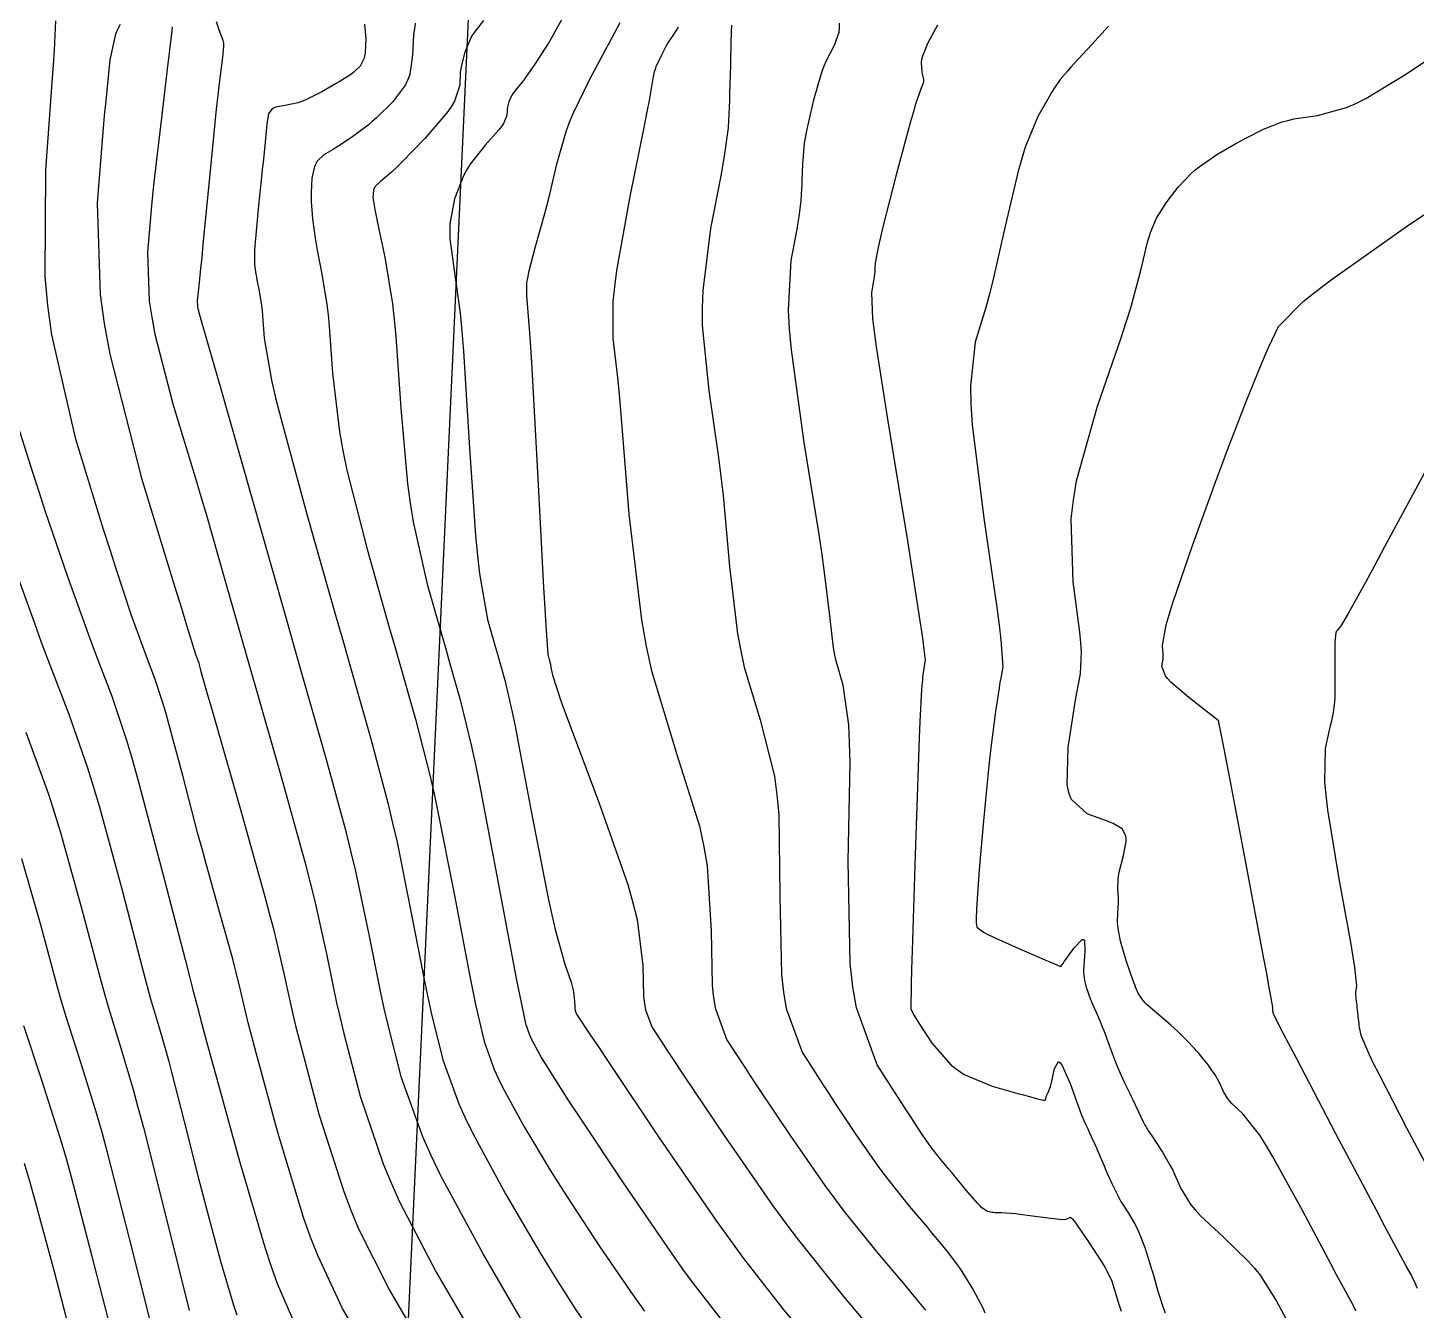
# Model space of a CAD drawing. Header units: metres. Extents: x 837476 to 838477, y 1189012 to 1191014.
# Drawn here: x 837650.1 to 837728.9, y 1190083 to 1190155.8 of the extents above; entities that cross this region are included whole.
import ezdxf

# ---------------------------------------------------------------- set-up
doc = ezdxf.new("R2010")
doc.units = ezdxf.units.M
doc.header["$LTSCALE"] = 0.3
for name, color, linetype in [('CORREDORVIA', 94, 'Continuous'), ('COTAS 10', 1, 'Continuous'), ('COTAS INT', 252, 'Continuous')]:
    doc.layers.add(name, color=color, linetype=linetype)

msp = doc.modelspace()

# ---------------------------------------------------------------- linework, layer by layer
at = {"layer": 'CORREDORVIA'}
msp.add_lwpolyline([(837910.676, 1191000.965), (838246.889, 1191005.3), (838347.391, 1190870.925), (838423.516, 1190628.699), (838450.215, 1190473.685), (838321.32, 1190375.615), (838242.09, 1190297.633), (838236.889, 1190068.622), (838166.593, 1189160.17), (837860.483, 1189307.124), (837593.191, 1189234.399), (837744.487, 1189686.609), (837700.859, 1189887.9), (837671.347, 1190075.087), (837676.273, 1190181.696), (837885.383, 1190229.429), (837983.184, 1190344.12), (837817.554, 1190502.187), (837798.033, 1190660.17), (837963.574, 1190795.982)], close=True, dxfattribs=at)
at = {"layer": 'COTAS 10'}
for points in [[(837669.365, 1190080.642), (837667.952, 1190083.082), (837666.535, 1190086.085), (837666.137, 1190087.124), (837665.736, 1190088.253), (837664.265, 1190093.082), (837663.04, 1190097.592), (837662.794, 1190098.52), (837662.588, 1190099.309), (837662.181, 1190100.998), (837661.912, 1190102.161), (837661.793, 1190102.617), (837661.655, 1190103.132), (837660.998, 1190105.476), (837660.196, 1190108.341), (837659.967, 1190109.183), (837659.735, 1190110.048), (837658.87, 1190113.347), (837658.088, 1190116.287), (837657.909, 1190116.924), (837657.745, 1190117.484), (837657.286, 1190118.87), (837656.868, 1190119.957), (837656.73, 1190120.33), (837656.582, 1190120.734), (837655.966, 1190122.45), (837655.067, 1190125.151), (837654.74, 1190126.175), (837654.379, 1190127.32), (837652.795, 1190132.45), (837651.435, 1190138.392), (837651.215, 1190140.047), (837651.064, 1190141.706), (837651.085, 1190147.737), (837651.456, 1190152.724), (837651.527, 1190153.726), (837651.582, 1190154.563), (837651.665, 1190156.22)], [(837672.081, 1190156.1), (837672.026, 1190155.778), (837671.984, 1190155.456), (837671.929, 1190154.299), (837671.766, 1190153.182), (837671.657, 1190152.886), (837671.518, 1190152.596), (837670.785, 1190151.597), (837669.881, 1190150.713), (837669.637, 1190150.496), (837669.394, 1190150.291), (837668.537, 1190149.65), (837667.771, 1190149.147), (837667.586, 1190149.029), (837667.413, 1190148.92), (837666.884, 1190148.602), (837666.505, 1190148.243), (837666.425, 1190148.107), (837666.357, 1190147.956), (837666.203, 1190147.278), (837666.158, 1190146.452), (837666.159, 1190146.206), (837666.166, 1190145.953), (837666.237, 1190144.981), (837666.386, 1190143.878), (837666.442, 1190143.544), (837666.504, 1190143.197), (837666.78, 1190141.839), (837667.064, 1190140.1), (837667.132, 1190139.513), (837667.194, 1190138.88), (837667.38, 1190136.211), (837667.775, 1190132.873), (837667.969, 1190131.817), (837668.2, 1190130.704), (837669.342, 1190126.211), (837670.605, 1190121.769), (837670.913, 1190120.689), (837671.203, 1190119.673), (837672.098, 1190116.545), (837672.908, 1190113.365), (837673.144, 1190112.317), (837673.385, 1190111.196), (837674.298, 1190106.545), (837675.133, 1190102.152), (837675.325, 1190101.195), (837675.5, 1190100.351), (837675.99, 1190098.237), (837676.565, 1190096.661), (837676.794, 1190096.155), (837677.053, 1190095.619), (837678.237, 1190093.434), (837679.734, 1190090.942), (837680.19, 1190090.213), (837680.663, 1190089.467), (837682.521, 1190086.632), (837684.295, 1190084.043), (837684.715, 1190083.452), (837685.104, 1190082.916)], [(837690.033, 1190155.979), (837690.024, 1190155.624), (837690.019, 1190155.404), (837690.012, 1190155.131), (837689.98, 1190153.704), (837689.935, 1190152.081), (837689.92, 1190151.684), (837689.905, 1190151.311), (837689.843, 1190150.153), (837689.65, 1190148.663), (837689.552, 1190148.08), (837689.435, 1190147.423), (837688.853, 1190144.434), (837688.407, 1190140.91), (837688.375, 1190139.916), (837688.383, 1190138.914), (837688.746, 1190135.23), (837689.307, 1190131.423), (837689.44, 1190130.344), (837689.565, 1190129.255), (837689.935, 1190125.23), (837690.389, 1190121.401), (837690.566, 1190120.435), (837690.766, 1190119.509), (837691.673, 1190116.508), (837692.484, 1190113.311), (837692.623, 1190112.263), (837692.726, 1190111.143), (837692.787, 1190106.508), (837692.872, 1190102.048), (837692.989, 1190101.038), (837693.146, 1190100.125), (837694.053, 1190097.643), (837695.234, 1190095.801), (837695.564, 1190095.293), (837695.896, 1190094.785), (837697.108, 1190092.957), (837698.316, 1190091.225), (837698.645, 1190090.777), (837698.972, 1190090.344), (837700.135, 1190088.893), (837701.166, 1190087.668), (837701.41, 1190087.376), (837701.636, 1190087.105), (837702.303, 1190086.296), (837702.863, 1190085.555), (837703.022, 1190085.326), (837703.182, 1190085.088), (837703.774, 1190084.142), (837704.313, 1190083.121), (837704.44, 1190082.834)], [(837729.002, 1190084.209), (837728.798, 1190084.678), (837728.73, 1190084.819), (837728.657, 1190084.964), (837728.351, 1190085.525), (837727.535, 1190087.031), (837727.141, 1190087.771), (837726.673, 1190088.652), (837724.377, 1190093.002), (837722.144, 1190097.249), (837721.717, 1190098.064), (837721.373, 1190098.723), (837720.819, 1190099.803), (837720.808, 1190099.863), (837720.805, 1190099.88), (837720.803, 1190099.896), (837720.796, 1190099.954), (837720.79, 1190100.009), (837720.789, 1190100.025), (837720.787, 1190100.04), (837720.781, 1190100.093), (837720.778, 1190100.142), (837720.778, 1190100.153), (837720.779, 1190100.164), (837720.786, 1190100.198), (837720.565, 1190101.43), (837720.422, 1190102.196), (837720.244, 1190103.147), (837719.307, 1190108.115), (837718.36, 1190113.109), (837718.176, 1190114.076), (837718.025, 1190114.861), (837717.763, 1190116.196), (837717.73, 1190116.326), (837717.725, 1190116.353), (837717.721, 1190116.376), (837717.717, 1190116.422), (837717.717, 1190116.442), (837717.711, 1190116.454), (837717.69, 1190116.475), (837717.416, 1190116.688), (837716.011, 1190117.78), (837714.995, 1190118.663), (837714.809, 1190118.866), (837714.665, 1190119.05), (837714.492, 1190119.567), (837714.555, 1190119.988), (837714.56, 1190120.113), (837714.56, 1190120.241), (837714.517, 1190120.732), (837714.731, 1190121.918), (837714.895, 1190122.484), (837715.103, 1190123.153), (837716.229, 1190126.426), (837717.559, 1190130.078), (837717.896, 1190130.987), (837718.219, 1190131.85), (837719.272, 1190134.595), (837720.14, 1190136.742), (837720.347, 1190137.228), (837720.539, 1190137.668), (837721.113, 1190138.864), (837722.521, 1190140.274), (837723.239, 1190140.849), (837724.099, 1190141.504), (837728.391, 1190144.533), (837732.711, 1190147.453)], [(837654.765, 1190081.99), (837653.715, 1190086.101), (837652.555, 1190090.541), (837652.242, 1190091.651), (837651.934, 1190092.71), (837650.851, 1190096.101), (837649.851, 1190099.136)]]:
    msp.add_lwpolyline(points, dxfattribs=at)
at = {"layer": 'COTAS INT'}
for points in [[(837655.315, 1190156.015), (837655.176, 1190155.763), (837655.053, 1190155.465), (837654.736, 1190154.002), (837654.493, 1190151.683), (837654.416, 1190150.844), (837654.335, 1190149.92), (837654.009, 1190145.875), (837654.182, 1190140.679), (837654.416, 1190139.029), (837654.73, 1190137.289), (837656.536, 1190130.243), (837658.425, 1190124.06), (837658.791, 1190122.864), (837659.09, 1190121.892), (837659.6, 1190120.243), (837659.661, 1190120.073), (837659.676, 1190120.033), (837659.69, 1190119.996), (837659.731, 1190119.888), (837659.777, 1190119.751), (837659.811, 1190119.632), (837659.888, 1190119.341), (837660.282, 1190117.94), (837660.499, 1190117.178), (837660.763, 1190116.253), (837662.108, 1190111.56), (837663.495, 1190106.611), (837663.786, 1190105.525), (837664.036, 1190104.561), (837664.604, 1190102.108), (837665.097, 1190099.878), (837665.3, 1190099.055), (837665.532, 1190098.144), (837666.61, 1190094.113), (837667.994, 1190089.775), (837668.419, 1190088.67), (837668.862, 1190087.607), (837670.612, 1190084.113), (837672.31, 1190081.182)], [(837658.274, 1190155.886), (837658.25, 1190155.649), (837658.143, 1190154.721), (837658.084, 1190154.236), (837658.014, 1190153.652), (837657.657, 1190150.721), (837657.269, 1190147.373), (837657.179, 1190146.527), (837657.096, 1190145.716), (837656.862, 1190143.077), (837656.972, 1190140.292), (837657.107, 1190139.387), (837657.287, 1190138.426), (837658.313, 1190134.472), (837659.57, 1190130.305), (837659.896, 1190129.209), (837660.212, 1190128.137), (837661.271, 1190124.472), (837662.369, 1190120.615), (837662.71, 1190119.422), (837663.067, 1190118.175), (837664.487, 1190113.217), (837665.804, 1190108.451), (837666.096, 1190107.325), (837666.355, 1190106.283), (837667.028, 1190103.217), (837667.606, 1190100.446), (837667.806, 1190099.59), (837668.024, 1190098.696), (837668.955, 1190095.144), (837670.252, 1190091.297), (837670.701, 1190090.216), (837671.188, 1190089.129), (837673.271, 1190085.144), (837675.255, 1190081.722)], [(837678.995, 1190080.889), (837675.931, 1190086.175), (837673.515, 1190090.651), (837672.983, 1190091.763), (837672.511, 1190092.819), (837671.3, 1190096.175), (837670.516, 1190099.248), (837670.313, 1190100.125), (837670.115, 1190101.015), (837669.451, 1190104.326), (837668.698, 1190107.921), (837668.445, 1190108.989), (837668.172, 1190110.089), (837667.024, 1190114.326), (837665.585, 1190119.356), (837665.129, 1190120.956), (837664.647, 1190122.646), (837660.975, 1190135.556), (837660.636, 1190136.746), (837660.357, 1190137.725), (837659.847, 1190139.497), (837659.753, 1190139.857), (837659.737, 1190139.944), (837659.725, 1190140.027), (837659.715, 1190140.28), (837659.736, 1190140.52), (837659.744, 1190140.593), (837659.752, 1190140.67), (837659.787, 1190140.975), (837659.906, 1190142.147), (837659.967, 1190142.772), (837660.04, 1190143.526), (837660.405, 1190147.333), (837660.79, 1190151.208), (837660.875, 1190152.005), (837660.951, 1190152.683), (837661.152, 1190154.135), (837661.209, 1190154.778), (837661.196, 1190154.946), (837661.169, 1190155.109), (837660.968, 1190155.662), (837660.794, 1190156.164)], [(837669.203, 1190156.037), (837669.27, 1190155.203), (837669.232, 1190154.399), (837669.201, 1190154.221), (837669.163, 1190154.063), (837668.952, 1190153.656), (837668.689, 1190153.399), (837668.618, 1190153.336), (837668.547, 1190153.276), (837668.298, 1190153.09), (837667.914, 1190152.851), (837667.758, 1190152.759), (837667.581, 1190152.655), (837666.763, 1190152.184), (837665.861, 1190151.734), (837665.632, 1190151.643), (837665.411, 1190151.568), (837664.684, 1190151.417), (837664.132, 1190151.311), (837664.021, 1190151.263), (837663.928, 1190151.208), (837663.744, 1190150.944), (837663.673, 1190150.505), (837663.651, 1190150.34), (837663.629, 1190150.156), (837663.544, 1190149.335), (837663.43, 1190148.18), (837663.39, 1190147.786), (837663.347, 1190147.36), (837663.159, 1190145.552), (837662.999, 1190143.835), (837662.973, 1190143.466), (837662.954, 1190143.143), (837662.954, 1190142.359), (837663.025, 1190141.837), (837663.052, 1190141.679), (837663.081, 1190141.514), (837663.211, 1190140.871), (837663.346, 1190140.047), (837663.378, 1190139.769), (837663.408, 1190139.469), (837663.496, 1190138.205), (837663.912, 1190135.817), (837664.149, 1190134.808), (837664.438, 1190133.648), (837665.92, 1190128.205), (837667.589, 1190122.338), (837667.996, 1190120.91), (837668.379, 1190119.568), (837669.561, 1190115.435), (837670.54, 1190111.727), (837670.794, 1190110.653), (837671.041, 1190109.559), (837671.874, 1190105.435), (837672.624, 1190101.584), (837672.819, 1190100.66), (837673.008, 1190099.799), (837673.645, 1190097.206), (837674.557, 1190094.708), (837674.919, 1190093.906), (837675.329, 1190093.057), (837677.206, 1190089.594), (837679.143, 1190086.294), (837679.591, 1190085.548), (837680, 1190084.874), (837681.158, 1190083.047), (837681.973, 1190081.858)], [(837675.947, 1190156.233), (837675.422, 1190155.556), (837675.301, 1190155.364), (837675.192, 1190155.168), (837674.886, 1190154.444), (837674.699, 1190153.706), (837674.665, 1190153.502), (837674.638, 1190153.299), (837674.603, 1190152.568), (837674.307, 1190151.66), (837674.116, 1190151.345), (837673.877, 1190151.003), (837672.618, 1190149.538), (837671.279, 1190148.164), (837670.989, 1190147.88), (837670.735, 1190147.636), (837670.112, 1190147.103), (837669.804, 1190146.803), (837669.75, 1190146.707), (837669.709, 1190146.605), (837669.67, 1190146.191), (837669.803, 1190145.397), (837669.87, 1190145.056), (837669.95, 1190144.663), (837670.348, 1190142.807), (837670.782, 1190140.152), (837670.885, 1190139.256), (837670.981, 1190138.29), (837671.265, 1190134.217), (837671.638, 1190129.929), (837671.79, 1190128.826), (837671.963, 1190127.76), (837672.763, 1190124.217), (837673.621, 1190121.201), (837673.83, 1190120.468), (837674.027, 1190119.778), (837674.635, 1190117.654), (837675.275, 1190115.003), (837675.493, 1190113.981), (837675.728, 1190112.834), (837676.721, 1190107.654), (837677.642, 1190102.721), (837677.831, 1190101.73), (837677.992, 1190100.903), (837678.335, 1190099.268), (837678.574, 1190098.613), (837678.669, 1190098.403), (837678.776, 1190098.181), (837679.268, 1190097.274), (837680.325, 1190095.59), (837680.788, 1190094.878), (837681.325, 1190094.06), (837683.884, 1190090.217), (837686.616, 1190086.228), (837687.263, 1190085.318), (837687.863, 1190084.492), (837689.635, 1190082.211)], [(837680.485, 1190156.444), (837679.815, 1190155.259), (837679.638, 1190154.962), (837679.466, 1190154.679), (837678.876, 1190153.768), (837678.373, 1190153.052), (837678.256, 1190152.892), (837678.148, 1190152.748), (837677.838, 1190152.365), (837677.619, 1190152.083), (837677.569, 1190152.003), (837677.523, 1190151.922), (837677.396, 1190151.619), (837677.318, 1190151.312), (837677.303, 1190151.227), (837677.292, 1190151.142), (837677.278, 1190150.837), (837677.093, 1190150.395), (837676.974, 1190150.223), (837676.827, 1190150.03), (837676.05, 1190149.155), (837675.193, 1190148.072), (837674.995, 1190147.748), (837674.813, 1190147.414), (837674.3, 1190146.117), (837674.049, 1190144.684), (837674.033, 1190144.263), (837674.041, 1190143.831), (837674.265, 1190142.187), (837674.629, 1190139.617), (837674.726, 1190138.603), (837674.821, 1190137.457), (837675.149, 1190132.223), (837675.501, 1190126.985), (837675.61, 1190125.835), (837675.725, 1190124.816), (837676.185, 1190122.223), (837676.637, 1190120.633), (837676.747, 1190120.247), (837677.171, 1190118.763), (837677.585, 1190116.957), (837677.747, 1190116.161), (837677.93, 1190115.236), (837678.763, 1190110.827), (837679.63, 1190106.379), (837679.834, 1190105.43), (837680.023, 1190104.604), (837680.574, 1190102.638), (837680.932, 1190101.611), (837680.999, 1190101.377), (837681.052, 1190101.164), (837681.127, 1190100.574), (837681.135, 1190100.181), (837681.145, 1190100.091), (837681.159, 1190100.011), (837681.239, 1190099.792), (837682.021, 1190098.618), (837682.478, 1190097.935), (837683.039, 1190097.097), (837685.931, 1190092.779), (837689.191, 1190088.035), (837689.983, 1190086.929), (837690.727, 1190085.912), (837693.016, 1190082.987), (837694.765, 1190080.924)], [(837683.69, 1190156.114), (837683.244, 1190155.257), (837683.068, 1190154.928), (837682.87, 1190154.559), (837681.968, 1190152.899), (837681.04, 1190150.98), (837680.826, 1190150.449), (837680.631, 1190149.917), (837680.08, 1190147.998), (837679.637, 1190146.123), (837679.51, 1190145.619), (837679.38, 1190145.123), (837678.894, 1190143.387), (837678.513, 1190141.933), (837678.449, 1190141.614), (837678.404, 1190141.331), (837678.391, 1190140.614), (837678.554, 1190138.729), (837678.619, 1190137.711), (837678.693, 1190136.477), (837679.033, 1190130.229), (837679.363, 1190124.04), (837679.431, 1190122.844), (837679.488, 1190121.872), (837679.607, 1190120.229), (837679.653, 1190120.065), (837679.665, 1190120.025), (837679.675, 1190119.988), (837679.708, 1190119.872), (837679.751, 1190119.686), (837679.768, 1190119.604), (837679.786, 1190119.509), (837679.872, 1190119.054), (837680.344, 1190117.602), (837680.606, 1190116.878), (837680.925, 1190116.015), (837682.552, 1190111.733), (837684.145, 1190107.167), (837684.443, 1190106.123), (837684.679, 1190105.176), (837685.014, 1190102.552), (837685.047, 1190100.803), (837685.093, 1190100.407), (837685.155, 1190100.049), (837685.51, 1190099.076), (837686.425, 1190097.679), (837686.84, 1190097.054), (837687.324, 1190096.326), (837689.657, 1190092.839), (837692.387, 1190088.916), (837693.122, 1190087.913), (837693.849, 1190086.948), (837696.397, 1190083.763), (837698.415, 1190081.376)], [(837701.088, 1190082.973), (837700.51, 1190083.667), (837700.238, 1190083.991), (837699.916, 1190084.373), (837698.35, 1190086.229), (837696.441, 1190088.609), (837695.905, 1190089.321), (837695.364, 1190090.055), (837693.383, 1190092.898), (837691.61, 1190095.556), (837691.202, 1190096.174), (837690.829, 1190096.74), (837689.781, 1190098.359), (837689.15, 1190100.087), (837689.041, 1190100.722), (837688.959, 1190101.425), (837688.9, 1190104.53), (837688.678, 1190108.222), (837688.494, 1190109.295), (837688.256, 1190110.391), (837686.955, 1190114.53), (837685.534, 1190119.231), (837685.221, 1190120.681), (837684.944, 1190122.194), (837684.232, 1190128.193), (837683.797, 1190133.63), (837683.694, 1190134.789), (837683.598, 1190135.798), (837683.314, 1190138.193), (837683.319, 1190140.289), (837683.406, 1190141.111), (837683.53, 1190142.037), (837684.285, 1190146.251), (837685.091, 1190150.255), (837685.247, 1190151.048), (837685.374, 1190151.705), (837685.587, 1190152.94), (837685.67, 1190153.346), (837685.715, 1190153.479), (837685.768, 1190153.622), (837686.037, 1190154.217), (837686.337, 1190154.788), (837686.41, 1190154.916), (837686.479, 1190155.032), (837686.692, 1190155.34), (837686.944, 1190155.717), (837687.038, 1190155.875)], [(837712.201, 1190082.9), (837712.023, 1190083.424), (837711.879, 1190083.923), (837711.84, 1190084.053), (837711.802, 1190084.18), (837711.665, 1190084.61), (837711.386, 1190085.194), (837711.258, 1190085.419), (837711.108, 1190085.67), (837710.383, 1190086.804), (837709.685, 1190087.822), (837709.553, 1190088), (837709.447, 1190088.132), (837709.282, 1190088.237), (837709.026, 1190088.124), (837708.861, 1190088.12), (837708.657, 1190088.128), (837707.581, 1190088.255), (837706.427, 1190088.417), (837706.173, 1190088.448), (837705.947, 1190088.472), (837705.369, 1190088.508), (837705.01, 1190088.515), (837704.922, 1190088.521), (837704.84, 1190088.53), (837704.587, 1190088.576), (837704.268, 1190088.798), (837704.144, 1190088.917), (837704.005, 1190089.061), (837703.377, 1190089.792), (837702.71, 1190090.607), (837702.548, 1190090.805), (837702.394, 1190090.99), (837701.92, 1190091.558), (837701.503, 1190092.079), (837701.385, 1190092.234), (837701.267, 1190092.395), (837700.834, 1190093.017), (837700.182, 1190094.014), (837699.926, 1190094.412), (837699.638, 1190094.862), (837698.324, 1190096.926), (837697.142, 1190100.163), (837696.936, 1190101.353), (837696.784, 1190102.67), (837696.674, 1190108.487), (837696.773, 1190114.064), (837696.753, 1190115.23), (837696.712, 1190116.232), (837696.391, 1190118.487), (837695.998, 1190119.787), (837695.911, 1190120.188), (837695.834, 1190120.607), (837695.637, 1190122.267), (837695.332, 1190124.88), (837695.187, 1190125.9), (837695.016, 1190127.048), (837694.178, 1190132.267), (837693.448, 1190137.538), (837693.344, 1190138.721), (837693.284, 1190139.783), (837693.422, 1190142.617), (837693.765, 1190144.381), (837693.834, 1190144.769), (837693.892, 1190145.113), (837694.006, 1190145.992), (837694.042, 1190146.675), (837694.051, 1190146.896), (837694.06, 1190147.129), (837694.087, 1190148.087), (837694.197, 1190149.282), (837694.259, 1190149.665), (837694.334, 1190150.071), (837694.716, 1190151.727), (837695.181, 1190153.303), (837695.308, 1190153.658), (837695.434, 1190153.979), (837695.884, 1190154.843), (837696.165, 1190155.584), (837696.185, 1190155.827), (837696.18, 1190156.085)], [(837701.737, 1190155.968), (837701.622, 1190155.767), (837701.199, 1190154.979), (837700.884, 1190154.214), (837700.837, 1190154.028), (837700.808, 1190153.853), (837700.849, 1190153.314), (837700.939, 1190152.889), (837700.941, 1190152.786), (837700.933, 1190152.69), (837700.821, 1190152.395), (837700.496, 1190151.487), (837700.353, 1190151.004), (837700.187, 1190150.421), (837699.399, 1190147.476), (837698.644, 1190144.518), (837698.499, 1190143.926), (837698.382, 1190143.433), (837698.193, 1190142.471), (837698.185, 1190142.178), (837698.182, 1190142.107), (837698.18, 1190142.04), (837698.168, 1190141.831), (837698.134, 1190141.562), (837698.116, 1190141.457), (837698.095, 1190141.339), (837697.99, 1190140.799), (837698.054, 1190139.296), (837698.139, 1190138.57), (837698.254, 1190137.71), (837698.914, 1190133.481), (837699.679, 1190128.843), (837699.861, 1190127.723), (837700.03, 1190126.675), (837700.531, 1190123.484), (837700.862, 1190121.278), (837700.923, 1190120.851), (837700.972, 1190120.503), (837701.038, 1190119.909), (837701.014, 1190119.789), (837701.006, 1190119.74), (837700.997, 1190119.684), (837700.958, 1190119.428), (837700.912, 1190119.064), (837700.898, 1190118.941), (837700.884, 1190118.808), (837700.83, 1190118.246), (837700.741, 1190116.423), (837700.704, 1190115.495), (837700.663, 1190114.384), (837700.472, 1190108.841), (837700.298, 1190103.398), (837700.266, 1190102.349), (837700.243, 1190101.499), (837700.22, 1190100.085), (837700.421, 1190099.713), (837700.539, 1190099.521), (837700.683, 1190099.29), (837701.431, 1190098.133), (837702.515, 1190096.902), (837702.873, 1190096.625), (837703.255, 1190096.375), (837704.841, 1190095.703), (837706.312, 1190095.29), (837706.621, 1190095.204), (837706.888, 1190095.13), (837707.499, 1190094.962), (837707.765, 1190094.908), (837707.813, 1190094.906), (837707.852, 1190094.908), (837707.902, 1190094.961), (837707.91, 1190095.075), (837707.921, 1190095.115), (837707.937, 1190095.159), (837708.028, 1190095.353), (837708.153, 1190095.694), (837708.191, 1190095.832), (837708.23, 1190095.989), (837708.381, 1190096.713), (837708.615, 1190097.097), (837708.706, 1190097.04), (837708.809, 1190096.912), (837709.273, 1190095.859), (837709.729, 1190094.593), (837709.826, 1190094.331), (837709.911, 1190094.108), (837710.111, 1190093.618), (837710.24, 1190093.354), (837710.279, 1190093.272), (837710.319, 1190093.186), (837710.479, 1190092.845), (837710.659, 1190092.446), (837710.713, 1190092.324), (837710.769, 1190092.196), (837710.985, 1190091.693), (837711.223, 1190091.135), (837711.294, 1190090.973), (837711.366, 1190090.808), (837711.641, 1190090.182), (837711.96, 1190089.528), (837712.06, 1190089.345), (837712.165, 1190089.161), (837712.583, 1190088.487), (837713.001, 1190087.774), (837713.105, 1190087.565), (837713.203, 1190087.35), (837713.518, 1190086.533), (837713.804, 1190085.636), (837713.884, 1190085.371), (837713.966, 1190085.1), (837714.266, 1190084.059), (837714.577, 1190083.07), (837714.665, 1190082.83)], [(837711.454, 1190155.925), (837710.481, 1190154.851), (837709.526, 1190153.817), (837709.32, 1190153.591), (837709.141, 1190153.392), (837708.706, 1190152.889), (837708.351, 1190152.366), (837708.222, 1190152.153), (837708.079, 1190151.911), (837707.45, 1190150.792), (837706.727, 1190149.038), (837706.524, 1190148.397), (837706.32, 1190147.687), (837705.577, 1190144.559), (837704.861, 1190141.375), (837704.675, 1190140.631), (837704.494, 1190139.945), (837703.886, 1190137.964), (837703.611, 1190135.463), (837703.64, 1190134.45), (837703.715, 1190133.298), (837704.367, 1190127.979), (837705.112, 1190122.894), (837705.245, 1190121.889), (837705.348, 1190121.059), (837705.455, 1190119.519), (837705.331, 1190118.889), (837705.287, 1190118.633), (837705.24, 1190118.342), (837705.035, 1190116.995), (837704.792, 1190115.082), (837704.719, 1190114.434), (837704.645, 1190113.735), (837704.361, 1190110.781), (837704.118, 1190108.01), (837704.07, 1190107.426), (837704.03, 1190106.922), (837703.954, 1190105.763), (837703.944, 1190105.216), (837703.945, 1190105.097), (837703.948, 1190104.993), (837703.973, 1190104.736), (837704.36, 1190104.449), (837704.593, 1190104.327), (837704.879, 1190104.186), (837706.362, 1190103.52), (837707.842, 1190102.885), (837708.125, 1190102.763), (837708.355, 1190102.665), (837708.728, 1190102.506), (837708.742, 1190102.503), (837708.745, 1190102.503), (837708.748, 1190102.504), (837708.754, 1190102.511), (837708.872, 1190102.679), (837708.945, 1190102.782), (837709.036, 1190102.909), (837709.509, 1190103.57), (837709.961, 1190104.038), (837710.037, 1190104.043), (837710.093, 1190103.994), (837710.12, 1190103.367), (837710.048, 1190102.517), (837710.041, 1190102.327), (837710.04, 1190102.157), (837710.085, 1190101.708), (837710.17, 1190101.397), (837710.195, 1190101.314), (837710.22, 1190101.232), (837710.315, 1190100.949), (837710.442, 1190100.622), (837710.487, 1190100.514), (837710.537, 1190100.397), (837710.756, 1190099.911), (837711.023, 1190099.286), (837711.104, 1190099.083), (837711.188, 1190098.866), (837711.516, 1190097.974), (837711.856, 1190097.065), (837711.947, 1190096.839), (837712.037, 1190096.623), (837712.351, 1190095.933), (837712.661, 1190095.297), (837712.749, 1190095.115), (837712.837, 1190094.93), (837713.159, 1190094.242), (837713.444, 1190093.647), (837713.509, 1190093.52), (837713.567, 1190093.411), (837713.725, 1190093.155), (837713.917, 1190092.883), (837713.997, 1190092.763), (837714.089, 1190092.624), (837714.517, 1190091.96), (837714.985, 1190091.162), (837715.102, 1190090.939), (837715.213, 1190090.714), (837715.571, 1190089.894), (837716.138, 1190088.965), (837716.381, 1190088.672), (837716.662, 1190088.364), (837717.991, 1190087.122), (837719.41, 1190085.75), (837719.749, 1190085.359), (837720.064, 1190084.964), (837721.005, 1190083.5), (837721.654, 1190082.27)], [(837725.515, 1190082.933), (837725.473, 1190083.021), (837725.427, 1190083.112), (837725.235, 1190083.464), (837724.683, 1190084.484), (837724.411, 1190084.996), (837724.086, 1190085.608), (837722.482, 1190088.648), (837720.778, 1190091.735), (837720.392, 1190092.377), (837720.042, 1190092.926), (837719.086, 1190094.14), (837718.481, 1190094.705), (837718.353, 1190094.845), (837718.242, 1190094.978), (837717.985, 1190095.401), (837717.822, 1190095.775), (837717.771, 1190095.877), (837717.718, 1190095.979), (837717.505, 1190096.341), (837717.267, 1190096.698), (837717.197, 1190096.796), (837717.127, 1190096.893), (837716.86, 1190097.242), (837716.543, 1190097.619), (837716.44, 1190097.734), (837716.331, 1190097.854), (837715.886, 1190098.326), (837715.347, 1190098.852), (837715.179, 1190099.005), (837715.004, 1190099.162), (837714.305, 1190099.756), (837713.672, 1190100.315), (837713.539, 1190100.448), (837713.424, 1190100.573), (837713.159, 1190100.95), (837712.997, 1190101.33), (837712.946, 1190101.458), (837712.893, 1190101.596), (837712.681, 1190102.173), (837712.461, 1190102.835), (837712.402, 1190103.026), (837712.344, 1190103.219), (837712.145, 1190103.946), (837712.003, 1190104.654), (837711.981, 1190104.836), (837711.966, 1190105.012), (837711.978, 1190105.597), (837712.016, 1190106.128), (837712.019, 1190106.269), (837712.017, 1190106.409), (837711.984, 1190106.892), (837711.997, 1190107.46), (837712.024, 1190107.652), (837712.062, 1190107.86), (837712.286, 1190108.74), (837712.455, 1190109.58), (837712.459, 1190109.762), (837712.443, 1190109.924), (837712.231, 1190110.327), (837711.723, 1190110.618), (837711.522, 1190110.709), (837711.293, 1190110.803), (837710.249, 1190111.18), (837709.342, 1190112.004), (837709.201, 1190112.381), (837709.108, 1190112.822), (837709.169, 1190114.952), (837709.504, 1190117.144), (837709.583, 1190117.624), (837709.656, 1190118.05), (837709.872, 1190119.13), (837709.914, 1190120.371), (837709.878, 1190120.898), (837709.821, 1190121.504), (837709.442, 1190124.356), (837709.341, 1190127.935), (837709.459, 1190129.001), (837709.641, 1190130.098), (837710.825, 1190134.329), (837712.179, 1190138.225), (837712.467, 1190139.111), (837712.718, 1190139.913), (837713.31, 1190142.114), (837713.655, 1190143.565), (837713.75, 1190143.894), (837713.844, 1190144.192), (837714.179, 1190145.005), (837714.57, 1190145.647), (837714.698, 1190145.837), (837714.836, 1190146.031), (837715.406, 1190146.778), (837716.125, 1190147.536), (837716.357, 1190147.738), (837716.603, 1190147.936), (837717.607, 1190148.623), (837718.679, 1190149.25), (837718.968, 1190149.411), (837719.253, 1190149.565), (837720.251, 1190150.076), (837721.315, 1190150.482), (837721.641, 1190150.571), (837721.981, 1190150.65), (837723.323, 1190150.85), (837724.969, 1190151.295), (837725.5, 1190151.527), (837726.064, 1190151.807), (837728.375, 1190153.214), (837730.613, 1190154.705)], [(837649.054, 1190134.658), (837650.333, 1190130.579), (837650.689, 1190129.487), (837651.044, 1190128.411), (837652.332, 1190124.658), (837653.502, 1190121.395), (837653.783, 1190120.627), (837654.046, 1190119.919), (837654.841, 1190117.851), (837655.694, 1190115.294), (837655.992, 1190114.277), (837656.319, 1190113.126), (837657.723, 1190107.851), (837659.001, 1190102.892), (837659.247, 1190101.939), (837659.446, 1190101.169), (837659.777, 1190099.905), (837659.812, 1190099.786), (837659.825, 1190099.738), (837659.84, 1190099.682), (837659.905, 1190099.426), (837660.279, 1190098.04), (837660.489, 1190097.271), (837660.745, 1190096.337), (837662.052, 1190091.573), (837663.526, 1190086.554), (837663.888, 1190085.458), (837664.229, 1190084.489), (837665.293, 1190082.052)], [(837730.033, 1190131.694), (837727.141, 1190126.334), (837726.556, 1190125.255), (837726.064, 1190124.351), (837725.068, 1190122.547), (837724.748, 1190122.01), (837724.682, 1190121.904), (837724.627, 1190121.817), (837724.509, 1190121.658), (837724.456, 1190121.608), (837724.441, 1190121.591), (837724.425, 1190121.571), (837724.367, 1190121.487), (837724.323, 1190121.106), (837724.317, 1190120.901), (837724.312, 1190120.651), (837724.316, 1190119.388), (837724.313, 1190118.069), (837724.304, 1190117.785), (837724.292, 1190117.535), (837724.221, 1190116.926), (837724.096, 1190116.381), (837724.049, 1190116.171), (837723.997, 1190115.937), (837723.768, 1190114.878), (837723.725, 1190113.001), (837723.792, 1190112.25), (837723.892, 1190111.398), (837724.535, 1190107.489), (837725.215, 1190103.778), (837725.339, 1190103.053), (837725.435, 1190102.458), (837725.547, 1190101.398), (837725.498, 1190101.159), (837725.493, 1190101.082), (837725.491, 1190100.999), (837725.513, 1190100.659), (837725.557, 1190100.281), (837725.569, 1190100.175), (837725.58, 1190100.067), (837725.619, 1190099.672), (837725.667, 1190099.265), (837725.684, 1190099.151), (837725.703, 1190099.035), (837725.784, 1190098.61), (837726.239, 1190097.54), (837726.493, 1190097.018), (837726.803, 1190096.398), (837728.387, 1190093.341), (837730.043, 1190090.21)], [(837648.698, 1190126.865), (837650.423, 1190122.056), (837650.837, 1190120.925), (837651.224, 1190119.88), (837652.396, 1190116.833), (837653.466, 1190113.791), (837653.788, 1190112.749), (837654.122, 1190111.622), (837655.425, 1190106.833), (837656.588, 1190102.369), (837656.834, 1190101.447), (837657.048, 1190100.66), (837657.545, 1190098.954), (837657.934, 1190097.648), (837658.079, 1190097.115), (837658.239, 1190096.507), (837658.954, 1190093.691), (837659.769, 1190090.465), (837659.994, 1190089.599), (837660.217, 1190088.745), (837661.021, 1190085.757), (837661.754, 1190083.26), (837661.934, 1190082.715)], [(837649.952, 1190115.815), (837651.238, 1190112.287), (837651.584, 1190111.222), (837651.926, 1190110.119), (837653.126, 1190105.815), (837654.174, 1190101.846), (837654.421, 1190100.954), (837654.649, 1190100.152), (837655.314, 1190098.003), (837656.054, 1190095.518), (837656.329, 1190094.504), (837656.635, 1190093.349), (837657.991, 1190088.003), (837659.242, 1190082.961)], [(837657.004, 1190082.475), (837655.853, 1190087.052), (837654.595, 1190091.945), (837654.286, 1190093.078), (837653.994, 1190094.114), (837653.083, 1190097.052), (837652.25, 1190099.644), (837652.008, 1190100.462), (837651.761, 1190101.323), (837650.827, 1190104.796), (837649.73, 1190108.615)], [(837652.527, 1190081.504), (837651.577, 1190085.15), (837650.515, 1190089.137), (837650.199, 1190090.225), (837649.874, 1190091.305)]]:
    msp.add_lwpolyline(points, dxfattribs=at)

doc.saveas('drawing.dxf')
